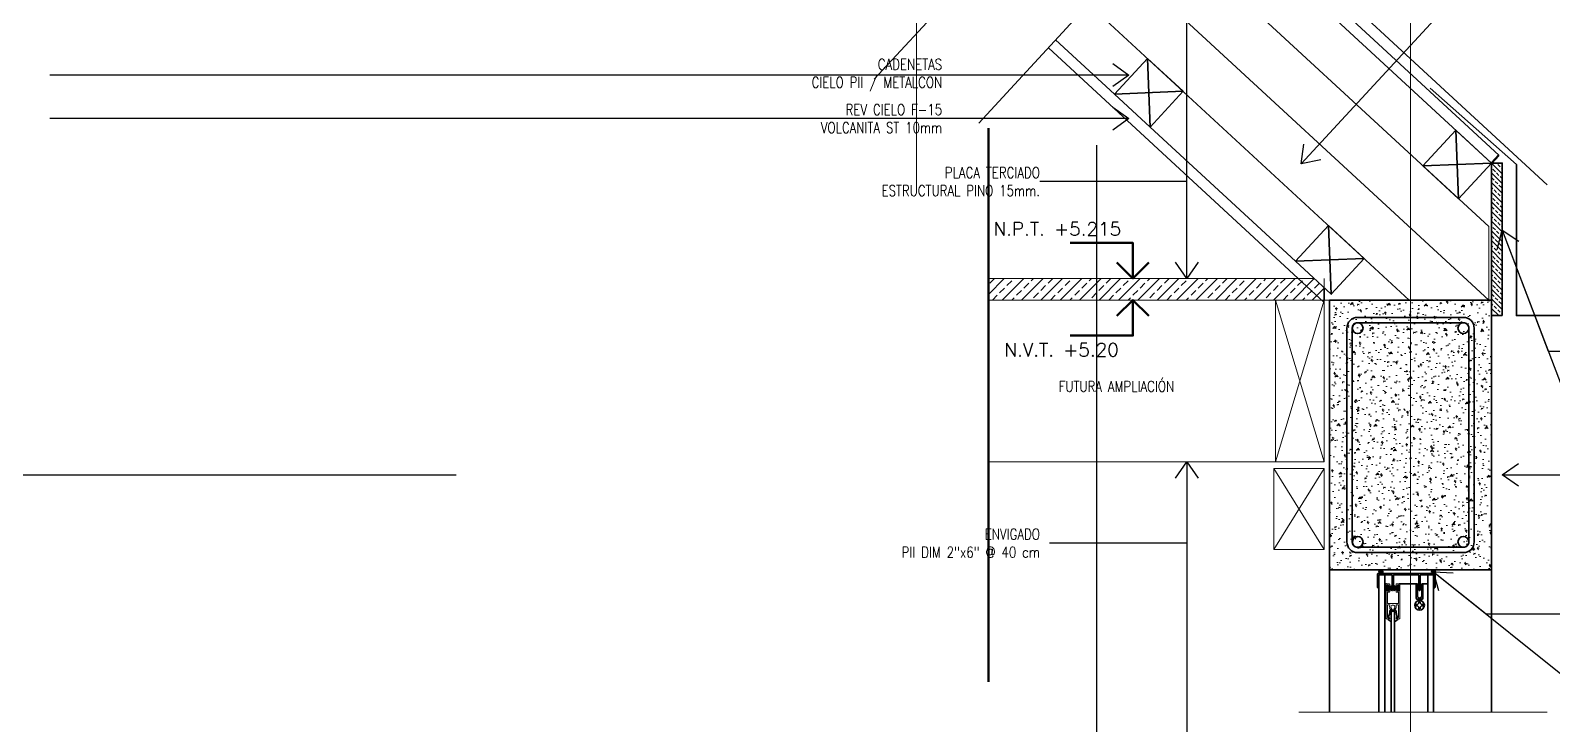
# Model space of a CAD drawing. Header units: metres. Extents: x 72 to 223, y -23 to 139.
# Drawn here: x 160.377 to 161.787, y 129.262 to 129.905 of the extents above; entities that cross this region are included whole.
import ezdxf

# ---------------------------------------------------------------- set-up
doc = ezdxf.new("R2010")
doc.units = ezdxf.units.M
doc.header["$LTSCALE"] = 5
doc.header["$MEASUREMENT"] = 0
doc.linetypes.add('HIDDEN', pattern=[0.375, 0.25, -0.125])
doc.layers.get('0').update_dxf_attribs({"color": 30})
for name, color, linetype, lineweight in [('A-ANNO-NOTE', 7, 'Continuous', 35), ('A-ANNO-SYMB', 3, 'Continuous', 18), ('A-ANNO-TEXT', 3, 'Continuous', 18), ('A-DETL-MBND', 3, 'Continuous', 18), ('A-DETL-OTLN', 1, 'Continuous', 50), ('A-DETL-PATT', 8, 'Continuous', 18), ('A-ELEV-MBE1', 7, 'Continuous', 35), ('A-FLOR-OVHD', 3, 'HIDDEN', 18), ('A-WALL-BATT', 8, 'BATTING', 18), ('A-WALL-FULL', 7, 'Continuous', 35), ('A-WALL-FULL-EXTR', 7, 'Continuous', 35)]:
    doc.layers.add(name, color=color, linetype=linetype, lineweight=lineweight)
doc.styles.add('E-ROMANS', font='romans.shx', dxfattribs={"width": 0.8})
doc.linetypes.add('BATTING', pattern='A,0.0001,-0.1,[134,ltypeshp.shx,S=0.1,R=0,X=-0.1,Y=0],-0.2,[134,ltypeshp.shx,S=0.1,R=180,X=0.1,Y=0],-0.1', length=0.4001)
doc.dimstyles.new('E-0005_TICK_18', dxfattribs={"dimscale": 0.001, "dimtxt": 9, "dimasz": 9, "dimexe": 4.5, "dimexo": 3, "dimgap": 4.5, "dimtad": 0, "dimdec": 0, "dimlfac": 1000, "dimzin": 0, "dimdsep": 46, "dimtxsty": 'E-ROMANS', "dimblk": 'OBLIQUE', "dimcen": 4.5, "dimclrd": 256, "dimclre": 256, "dimclrt": 256, "dimadec": 0, "dimazin": 0, "dimtfac": 1, "dimtdec": 0, "dimtmove": 1, "dimatfit": 3, "dimldrblk": 'OPEN90', "dimfxl": 1, "dimtfill": 1, "dimtolj": 1, "dimtzin": 0, "dimarcsym": 0})

# ---------------------------------------------------------------- blocks, each defined once
blk = doc.blocks.new('_Oblique')
at = {"color": 0, "linetype": 'ByBlock', "lineweight": -2}
blk.add_line((-0.5, -0.5), (0.5, 0.5), dxfattribs=at)
blk = doc.blocks.new('NIVEL DS')
for points in [[(0, 0), (0, 0.0659), (0.1163, 0.0659)], [(0.0294, 0.0294), (0, 0), (-0.0294, 0.0294)]]:
    blk.add_lwpolyline(points)
at = {"style": 'E-ROMANS'}
blk.add_attdef('NIVEL', (0, 0.0794), '', height=0.025, dxfattribs=at)

msp = doc.modelspace()

# ---------------------------------------------------------------- hatches: boundary and pattern name
at = {"layer": 'A-DETL-MBND', "ltscale": 2.5}
h = msp.add_hatch(dxfattribs=at)
h.set_pattern_fill('BRASS', color=256, scale=0.002, angle=45, style=0)
h.set_pattern_definition([(45, (1.969562, 0), (-0.0089802561, 0.0089802561), []), (45, (1.965072, 0.00449), (-0.0089802561, 0.0089802561), [0.00635, -0.003175])])
h.paths.add_polyline_path([(161.2645, 129.6748), (161.2645, 129.6548), (161.5756, 129.6548), (161.5756, 129.6662), (161.5663, 129.6748)])
at = {"layer": 'A-DETL-PATT'}
h = msp.add_hatch(dxfattribs=at)
h.set_pattern_fill('BRASS', color=256, scale=0.001, angle=135, style=0)
h.set_pattern_definition([(135, (6.4072134, 2e-12), (-0.00449012806, -0.00449012806), []), (135, (6.4049683, -0.002245), (-0.00449012806, -0.00449012806), [0.003175, -0.0015875])])
h.paths.add_polyline_path([(161.7406, 129.7817), (161.7306, 129.7817), (161.7306, 129.6404), (161.7406, 129.6404)])
h = msp.add_hatch(dxfattribs=at)
h.set_pattern_fill('AR-CONC', color=256, scale=0.0001, angle=135, style=0)
h.set_pattern_definition([(355, (341.35075, 68.670567), (0.0117553379, 0.014009465), [0.001905, -0.020955]), (50, (341.35075, 68.670567), (0.0110177007, -0.0160017889), [0.001524, -0.016764]), (304.549, (341.35173, 68.671734), (0.0227730237, -0.0019922158), [0.001619, -0.017809]), (358.8158, (341.354343, 68.666974), (0.0161953413, 0.0221410243), [0.0028575, -0.0314325]), (308.3644, (341.355692, 68.66882), (0.0342826432, -0.0007086144), [0.0024285, -0.0267135]), (53.816, (341.354343, 68.666974), (0.0342826385, -0.000708557), [0.002286, -0.025146]), (24, (341.35524, 68.669668), (0.0034895268, 0.0179520551), [0.001905, -0.020955]), (79, (341.35524, 68.669668), (0.0173941193, -0.0086539927), [0.001524, -0.016764]), (333.5486, (341.355531, 68.671164), (0.0208836456, 0.009298004), [0.001619, -0.017809]), (7.5, (341.3507505, 68.6705665), (0.00619734137, -0.0057605469), [0, -0.0165608, 0, -0.017018, 0, -0.0168275]), (37.5, (341.3507505, 68.6705665), (0.01180870003, -0.00235897273), [0, -0.0097028, 0, -0.0161798, 0, -0.0064135]), (77.5, (341.3467453, 68.666561), (0.00918261956, 0.0099927863), [0, -0.00635, 0, -0.019812, 0, -0.026289]), (87.5, (341.344949, 68.664765), (0.0122722393, 0.00867639044), [0, -0.008255, 0, -0.0131572, 0, -0.018669])])
h.paths.add_polyline_path([(161.7306, 129.6548), (161.7306, 129.4048), (161.5806, 129.4048), (161.5806, 129.6548)])
h = msp.add_hatch(color=256, dxfattribs=at)
edge = h.paths.add_edge_path()
edge.add_arc((161.6282, 129.4028), 0.00184, 0, 360)
h = msp.add_hatch(color=256, dxfattribs=at)
edge = h.paths.add_edge_path()
edge.add_arc((161.6769, 129.4028), 0.00184, 0, 360)

# ---------------------------------------------------------------- linework, layer by layer
for p, q in [((161.6264, 129.4014), (161.6264, 129.4014)), ((161.6317, 129.4014), (161.6317, 129.4014)), ((161.6716, 129.4014), (161.6716, 129.4014)), ((161.6769, 129.4014), (161.6769, 129.4014))]:
    msp.add_line(p, q)
at = {"layer": 'A-ANNO-SYMB'}
for points in [[(161.1979, 130.9793), (161.1979, 129.7588)], [(161.6556, 130.4736), (161.6556, 127.4875)]]:
    msp.add_lwpolyline(points, dxfattribs=at)
at = {"layer": 'A-DETL-MBND'}
msp.add_line((161.7281, 129.7228), (161.7281, 129.6548), dxfattribs=at)
at = {"layer": 'A-DETL-MBND', "ltscale": 2.5}
for p, q in [((161.2645, 129.6748), (161.5663, 129.6748)), ((161.5756, 129.6748), (161.5756, 129.6548)), ((161.2645, 129.6548), (161.5806, 129.6548)), ((161.5756, 129.5048), (161.2645, 129.5048))]:
    msp.add_line(p, q, dxfattribs=at)
for points in [[(161.7374, 129.789), (161.4624, 130.0429)], [(161.5306, 129.5048), (161.5306, 129.6548), (161.5756, 129.6548), (161.5756, 129.5048)], [(161.5756, 129.5048), (161.5306, 129.6548)], [(161.5306, 129.5048), (161.5756, 129.6548)], [(161.5288, 129.4987), (161.5756, 129.4987), (161.5756, 129.4237), (161.5288, 129.4237), (161.5288, 129.4987)], [(161.5288, 129.4987), (161.5756, 129.4237)], [(161.5756, 129.4987), (161.5288, 129.4237)]]:
    msp.add_lwpolyline(points, dxfattribs=at)
at = {"layer": 'A-DETL-MBND'}
for points in [[(161.7281, 129.7228), (161.4251, 130.0025)], [(161.6544, 129.6548), (161.3573, 129.929)]]:
    msp.add_lwpolyline(points, dxfattribs=at)
msp.add_lwpolyline([(161.6428, 129.3862, 0.414214), (161.6423, 129.3857), (161.6423, 129.3847, 0.414214), (161.6428, 129.3842), (161.644, 129.3842, -0.414214), (161.6445, 129.3837), (161.6445, 129.3741, -0.414214), (161.644, 129.3736), (161.6347, 129.3736, -0.414214), (161.6342, 129.3741), (161.6342, 129.3837, -0.414214), (161.6347, 129.3842), (161.6358, 129.3842, 0.414214), (161.6363, 129.3847), (161.6363, 129.3857, 0.414214), (161.6358, 129.3862), (161.6358, 129.3862, 0.414214), (161.6353, 129.3857), (161.6353, 129.3857, -0.414214), (161.6348, 129.3852), (161.6345, 129.3852, -0.414214), (161.634, 129.3857), (161.634, 129.3903, -0.414214), (161.6345, 129.3908), (161.6348, 129.3908, -0.414214), (161.6353, 129.3903), (161.6353, 129.3903, 0.414214), (161.6358, 129.3898), (161.6358, 129.3898, 0.414214), (161.6363, 129.3903), (161.6363, 129.3913, 0.414214), (161.6358, 129.3918), (161.6334, 129.3918, 0.414214), (161.6329, 129.3913), (161.6329, 129.36, 0.414214), (161.6334, 129.3595), (161.6356, 129.3595, 0.414214), (161.6361, 129.36), (161.6361, 129.3602, 0.414214), (161.6356, 129.3607), (161.6347, 129.3607, -0.414214), (161.6342, 129.3612), (161.6342, 129.3719, -0.414214), (161.6347, 129.3724), (161.636, 129.3724, -0.533676), (161.6365, 129.3717, 0.299855), (161.6371, 129.3684, 1), (161.638, 129.3692, -2.379796), (161.6406, 129.3692, 1), (161.6415, 129.3684, 0.299855), (161.6422, 129.3717, -0.533676), (161.6426, 129.3724), (161.644, 129.3724, -0.414214), (161.6445, 129.3719), (161.6445, 129.3612, -0.414214), (161.644, 129.3607), (161.6431, 129.3607, 0.414214), (161.6425, 129.3602), (161.6425, 129.36, 0.414214), (161.6431, 129.3595), (161.6452, 129.3595, 0.414214), (161.6457, 129.36), (161.6457, 129.3913, 0.414214), (161.6452, 129.3918), (161.6428, 129.3918, 0.414214), (161.6423, 129.3913), (161.6423, 129.3903, 0.414214), (161.6428, 129.3898), (161.6428, 129.3898, 0.414214), (161.6434, 129.3903), (161.6434, 129.3903, -0.414214), (161.6439, 129.3908), (161.6442, 129.3908, -0.414214), (161.6447, 129.3903), (161.6447, 129.3857, -0.414214), (161.6442, 129.3852), (161.6439, 129.3852, -0.414214), (161.6434, 129.3857), (161.6434, 129.3857, 0.414214), (161.6428, 129.3862)], format="xyb", close=True, dxfattribs=at)
at = {"layer": 'A-DETL-OTLN'}
msp.add_line((161.7306, 129.7817), (161.7374, 129.789), dxfattribs=at)
msp.add_lwpolyline([(161.2645, 129.8139), (161.2645, 129.3012)], dxfattribs=at)
at = {"layer": 'A-ELEV-MBE1', "ltscale": 2.5}
for p, q in [((161.5756, 129.6526), (161.32, 129.8886)), ((161.7306, 129.2731), (161.7306, 129.4048))]:
    msp.add_line(p, q, dxfattribs=at)
at = {"layer": 'A-ELEV-MBE1'}
for p, q in [((161.5806, 129.4048), (161.5806, 129.2731)), ((161.6317, 129.2731), (161.6317, 129.4002)), ((161.6716, 129.2731), (161.6716, 129.4002)), ((161.6769, 129.2731), (161.6769, 129.4001)), ((161.6262, 129.3888), (161.6262, 129.2731)), ((161.6334, 129.3918), (161.6317, 129.3918)), ((161.6452, 129.3918), (161.662, 129.3918)), ((161.6609, 129.3918), (161.6609, 129.3782)), ((161.662, 129.3807), (161.662, 129.3918)), ((161.666, 129.3918), (161.6716, 129.3918)), ((161.666, 129.3807), (161.666, 129.3918)), ((161.667, 129.3782), (161.667, 129.3918)), ((161.6621, 129.3727), (161.6601, 129.3727)), ((161.6621, 129.3714), (161.6601, 129.3714)), ((161.6615, 129.3777), (161.6665, 129.3777)), ((161.6621, 129.3727), (161.6633, 129.3739)), ((161.6633, 129.3702), (161.6621, 129.3714)), ((161.6633, 129.3751), (161.6633, 129.3739)), ((161.6633, 129.3702), (161.6633, 129.3689)), ((161.6646, 129.3751), (161.6646, 129.3739)), ((161.6646, 129.3739), (161.6658, 129.3727)), ((161.6658, 129.3714), (161.6646, 129.3702)), ((161.6646, 129.3702), (161.6646, 129.3689)), ((161.6679, 129.3727), (161.6658, 129.3727)), ((161.6679, 129.3714), (161.6658, 129.3714))]:
    msp.add_line(p, q, dxfattribs=at)
for points in [[(161.7146, 129.6288), (161.7146, 129.4308, -0.414214), (161.7046, 129.4208), (161.6066, 129.4208, -0.414214), (161.5966, 129.4308), (161.5966, 129.6288, -0.414214), (161.6066, 129.6388), (161.7046, 129.6388, -0.414214)], [(161.7096, 129.6288), (161.7096, 129.4308, -0.414214), (161.7046, 129.4258), (161.6066, 129.4258, -0.414214), (161.6016, 129.4308), (161.6016, 129.6288, -0.414214), (161.6066, 129.6338), (161.7046, 129.6338, -0.414214)], [(161.6342, 129.3904), (161.6342, 129.3857, 0.414214), (161.6344, 129.3855), (161.6348, 129.3855, 0.414214), (161.635, 129.3857), (161.635, 129.3904, 0.414214), (161.6348, 129.3906), (161.6344, 129.3906, 0.414214)], [(161.6445, 129.3904), (161.6445, 129.3857, -0.414214), (161.6443, 129.3855), (161.6439, 129.3855, -0.414214), (161.6437, 129.3857), (161.6437, 129.3904, -0.414214), (161.6439, 129.3906), (161.6443, 129.3906, -0.414214)], [(161.6348, 129.3594), (161.6355, 129.3594, 0.414214), (161.636, 129.3599), (161.636, 129.3602, 0.412329), (161.6355, 129.3607), (161.6352, 129.3607, 0.048573), (161.6365, 129.367, -0.385598), (161.637, 129.3675), (161.6417, 129.3675, -0.385598), (161.6422, 129.367, 0.048573), (161.6434, 129.3607), (161.6431, 129.3607, 0.412329), (161.6426, 129.3602), (161.6426, 129.3599, 0.414214), (161.6432, 129.3594), (161.6439, 129.3594, -0.298916), (161.6408, 129.3573), (161.6408, 129.3655, 0.42453), (161.6398, 129.3665), (161.6388, 129.3665, 0.42453), (161.6378, 129.3655), (161.6378, 129.3573, -0.298916)]]:
    msp.add_lwpolyline(points, format="xyb", close=True, dxfattribs=at)
for centre, radius in [((161.6066, 129.6288), 0.005), ((161.7046, 129.6288), 0.005), ((161.6066, 129.4308), 0.005), ((161.7046, 129.4308), 0.005), ((161.664, 129.372), 0.00442)]:
    msp.add_circle(centre, radius, dxfattribs=at)
for centre, radius, start, end in [((161.6364, 129.3917), 0.00228, 231.6094, 326.5841), ((161.6365, 129.3927), 0.00342, 244.0897, 302.1281), ((161.6364, 129.3933), 0.00419, 249.6978, 296.2802), ((161.6362, 129.3941), 0.00524, 256.497, 292.847), ((161.6366, 129.3959), 0.00729, 257.4621, 283.7402), ((161.6367, 129.4105), 0.0222, 265.5268, 274.0826), ((161.6557, 130.1029), 0.7152, 268.3392, 268.6047), ((161.6361, 129.3655), 0.0222, 84.4298, 92.9821), ((161.6364, 129.3802), 0.0073, 74.8349, 100.7656), ((161.6361, 129.3819), 0.00527, 65.1076, 101.993), ((161.6364, 129.3842), 0.00286, 49.4871, 120.495), ((161.6364, 129.3833), 0.00343, 56.4776, 114.3619), ((161.6364, 129.3843), 0.00228, 33.416, 128.3907), ((161.6422, 129.3917), 0.00228, 213.416, 308.3907), ((161.6422, 129.3927), 0.00342, 237.8719, 295.9104), ((161.6422, 129.3933), 0.00419, 243.7198, 290.3023), ((161.6421, 129.3959), 0.00729, 256.2598, 282.538), ((161.6419, 129.4105), 0.0222, 265.9174, 274.4733), ((161.6229, 130.1029), 0.7152, 271.3954, 271.6609), ((161.6425, 129.3655), 0.0222, 87.018, 95.5702), ((161.6422, 129.3802), 0.0073, 79.2344, 105.1652), ((161.6426, 129.3819), 0.00527, 78.007, 114.8925), ((161.6422, 129.3842), 0.00286, 59.5051, 130.5129), ((161.6422, 129.3833), 0.00343, 65.6382, 123.5225), ((161.6422, 129.3843), 0.00228, 51.6094, 146.5841), ((161.6424, 129.3941), 0.00524, 247.1531, 283.503), ((161.6601, 129.3722), 0.000505, 90, 178.1515), ((161.6601, 129.3719), 0.000505, 181.8486, 270), ((161.6615, 129.3782), 0.000505, 180, 270), ((161.664, 129.3807), 0.00202, 180, 0), ((161.664, 129.372), 0.00316, 78.4631, 101.537), ((161.6665, 129.3782), 0.000505, 270, 0), ((161.6679, 129.3722), 0.000505, 1.8486, 90), ((161.6679, 129.3719), 0.000505, 270, 358.1515), ((161.664, 129.372), 0.00316, 258.4631, 281.537)]:
    msp.add_arc(centre, radius, start, end, dxfattribs=at)
at = {"layer": 'A-FLOR-OVHD'}
msp.add_line((161.552, 129.2731), (161.7822, 129.2731), dxfattribs=at)
for points in [[(161.493, 130.2217), (161.1586, 129.8595)], [(161.6048, 130.1972), (161.2555, 129.8188)]]:
    msp.add_lwpolyline(points, dxfattribs=at)
at = {"layer": 'A-WALL-BATT', "ltscale": 0.018}
msp.add_lwpolyline([(161.7281, 129.6548), (161.3912, 129.9657)], dxfattribs=at)
at = {"layer": 'A-WALL-FULL'}
msp.add_lwpolyline([(161.7306, 129.6548), (161.7306, 129.4048), (161.5806, 129.4048), (161.5806, 129.6548), (161.7306, 129.6548)], dxfattribs=at)
at = {"layer": 'A-WALL-FULL-EXTR'}
for p, q in [((161.3812, 129.8456), (161.3267, 129.8959)), ((161.7538, 129.7804), (161.6738, 129.8511)), ((161.4448, 129.8482), (161.3812, 129.8456)), ((161.5491, 129.6907), (161.4143, 129.8151)), ((161.7306, 129.7817), (161.6671, 129.7791)), ((161.6127, 129.6932), (161.5491, 129.6907)), ((161.5756, 129.6662), (161.5756, 129.6548))]:
    msp.add_line(p, q, dxfattribs=at)
for points in [[(161.7821, 129.7614), (161.4692, 130.0502)], [(161.7306, 129.7817), (161.4556, 130.0355)], [(161.4118, 129.8787), (161.3812, 129.8456), (161.4143, 129.8151), (161.4448, 129.8482), (161.4118, 129.8787)], [(161.4118, 129.8787), (161.4143, 129.8151)], [(161.6976, 129.8122), (161.6671, 129.7791), (161.7001, 129.7486), (161.7306, 129.7817), (161.6976, 129.8122)], [(161.6976, 129.8122), (161.7001, 129.7486)], [(161.7406, 129.6404), (161.7306, 129.6404), (161.7306, 129.7817), (161.7406, 129.7817), (161.7406, 129.6404)], [(161.8738, 129.7604), (161.8538, 129.7604), (161.8538, 129.6404), (161.7538, 129.6404), (161.7538, 129.7804)], [(161.5796, 129.7238), (161.5491, 129.6907), (161.5821, 129.6602), (161.6127, 129.6932), (161.5796, 129.7238)], [(161.5796, 129.7238), (161.5821, 129.6602)]]:
    msp.add_lwpolyline(points, dxfattribs=at)
msp.add_lwpolyline([(161.6399, 129.3997, -0.414214), (161.6404, 129.4002), (161.6629, 129.4002, -0.414214), (161.6634, 129.3997), (161.6634, 129.3864, 1.083333), (161.6646, 129.3864), (161.6646, 129.3997, -0.414214), (161.6651, 129.4002), (161.6766, 129.4002, -0.414214), (161.6771, 129.3997), (161.6771, 129.3888, 0.414214), (161.6776, 129.3883), (161.6778, 129.3883, 0.414214), (161.6783, 129.3888), (161.6783, 129.4009, 0.414214), (161.6778, 129.4014), (161.6255, 129.4014, 0.414214), (161.625, 129.4009), (161.625, 129.3888, 0.414214), (161.6255, 129.3883), (161.6257, 129.3883, 0.414214), (161.6262, 129.3888), (161.6262, 129.3997, -0.414214), (161.6267, 129.4002), (161.6382, 129.4002, -0.414214), (161.6387, 129.3997), (161.6387, 129.3864, 1.083333), (161.6399, 129.3864)], format="xyb", close=True, dxfattribs=at)
msp.add_lwpolyline([(161.6378, 129.2731), (161.6378, 129.366, -0.414214), (161.6383, 129.3665), (161.6403, 129.3665, -0.414214), (161.6408, 129.366), (161.6408, 129.2731)], format="xyb", dxfattribs=at)
for centre in [(161.6282, 129.4028), (161.6769, 129.4028)]:
    msp.add_circle(centre, 0.00184, dxfattribs=at)

# ---------------------------------------------------------------- block references
at = {"layer": 'A-DETL-OTLN'}
ref = msp.add_blockref('NIVEL DS', (161.3983, 129.6748), dxfattribs=dict(at, xscale=-0.5, yscale=0.5, zscale=0.5))
ref.add_attrib('NIVEL', 'N.P.T. +5.215', (161.2691, 129.7145), dxfattribs={"layer": '0', "height": 0.0125, "style": 'E-ROMANS'})
ref = msp.add_blockref('NIVEL DS', (161.3983, 129.6548), dxfattribs=dict(at, xscale=0.5, yscale=0.5, zscale=0.5, rotation=180))
ref.add_attrib('NIVEL', 'N.V.T. +5.20', (161.2792, 129.6025), dxfattribs={"layer": '0', "height": 0.0125, "style": 'E-ROMANS'})

# ---------------------------------------------------------------- texts
at = {"layer": 'A-ANNO-NOTE', "char_height": 0.01, "style": 'E-ROMANS'}
for s, insert, attachment_point in [('CADENETAS \\PCIELO PII / METALCON', (161.2216, 129.8632), 6), ('REV CIELO F-15 \\PVOLCANITA ST 10mm', (161.2216, 129.8229), 6), ('FUTURA AMPLIACIÓN', (161.3296, 129.5748), 4)]:
    msp.add_mtext(s, dxfattribs=dict(at, insert=insert, attachment_point=attachment_point))
at = {"layer": 'A-ANNO-TEXT', "ltscale": 2.5, "char_height": 0.01, "attachment_point": 6, "style": 'E-ROMANS'}
for s, insert in [('PLACA TERCIADO\\PESTRUCTURAL PINO 15mm.', (161.3122, 129.7645)), ('ENVIGADO\\PPII DIM 2"x6" @ 40 cm', (161.3122, 129.4296))]:
    msp.add_mtext(s, dxfattribs=dict(at, insert=insert))

# ---------------------------------------------------------------- leaders
at = {"layer": 'A-ANNO-NOTE'}
for points in [[(161.5544, 129.781), (161.7277, 129.9687), (161.8267, 129.9687)], [(161.7306, 129.0995), (161.7693, 129.1566), (161.8388, 129.1566)], [(161.3947, 129.8632), (161.2278, 129.8632)], [(161.3947, 129.8229), (161.2278, 129.8229)], [(161.3648, 128.7984), (161.3648, 128.8956), (161.3122, 128.8956)], [(161.7406, 129.7195), (161.7832, 129.6076), (161.8388, 129.6076)], [(159.7711, 129.4929), (159.8692, 129.4929)], [(161.7406, 129.4929), (161.8388, 129.4929)], [(159.6997, 129.4031), (159.7562, 129.364), (159.8257, 129.364)], [(161.6769, 129.4031), (161.7257, 129.364), (161.7952, 129.364)]]:
    msp.add_leader(points, dimstyle='E-0005_TICK_18', override={"dimscale": 0.01, "dimasz": 1.5, "dimtad": 0, "dimldrblk": 'Open90'}, dxfattribs=at)
at = {"layer": 'A-DETL-OTLN', "ltscale": 2.5}
for points in [[(161.4483, 129.6748), (161.4483, 129.7645), (161.3122, 129.7645)], [(161.4483, 129.5048), (161.4483, 129.4296), (161.3212, 129.4296)]]:
    msp.add_leader(points, dimstyle='E-0005_TICK_18', override={"dimscale": 0.01, "dimasz": 1.5, "dimtad": 0, "dimldrblk": 'Open90'}, dxfattribs=at)

doc.saveas('drawing.dxf')
